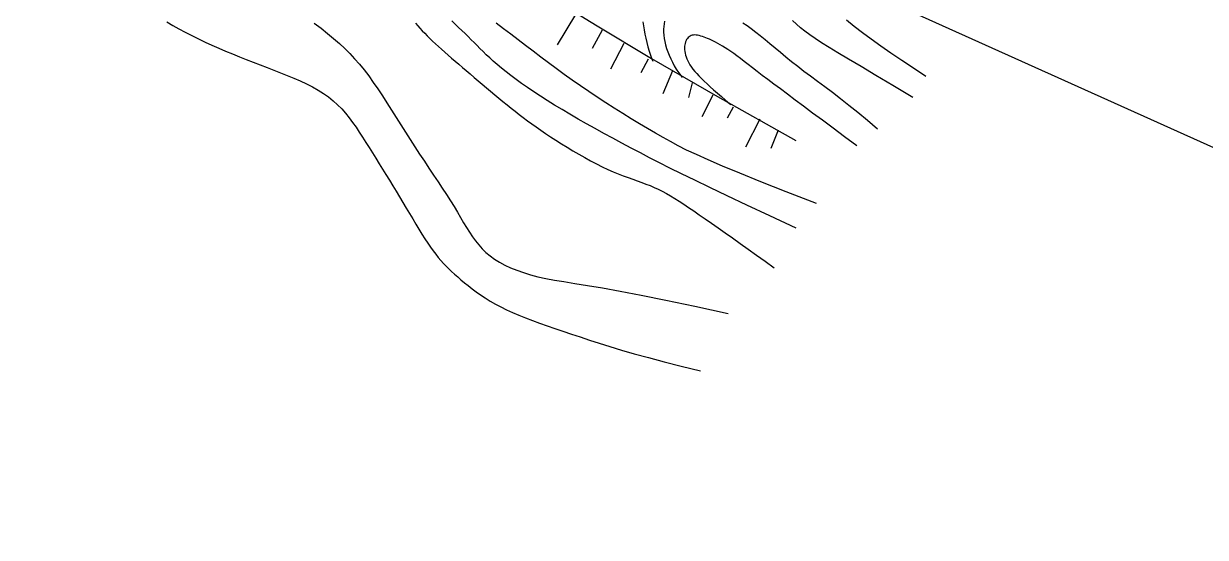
# Model space of a CAD drawing. Header units: millimetres. Extents: x 501029 to 503193, y 1805862 to 1807132.
# Drawn here: x 502283.7 to 502418.9, y 1806320.9 to 1806379.8 of the extents above; entities that cross this region are included whole.
import ezdxf

# ---------------------------------------------------------------- set-up
doc = ezdxf.new("R2010")
doc.units = ezdxf.units.MM
doc.header["$LTSCALE"] = 12
doc.header["$MEASUREMENT"] = 0
for name, color, linetype in [('3', 7, 'CONTINUOUS'), ('DM0', 7, 'CONTINUOUS'), ('DM1', 4, 'CONTINUOUS')]:
    doc.layers.add(name, color=color, linetype=linetype)

msp = doc.modelspace()

# ---------------------------------------------------------------- linework, layer by layer
at = {"layer": '3', "color": 1, "linetype": 'Continuous', "flags": 128}
msp.add_lwpolyline([(502734.47, 1805863.4), (502565.85, 1806180.86), (502440.38, 1806356.36), (502262.27, 1806436.52), (502063.94, 1806567.98), (501955.64, 1806637.83), (501772.78, 1806767.94), (501708.22, 1807014.78), (501705.57, 1807125.56)], dxfattribs=at)
at = {"layer": 'DM0', "flags": 128}
for points in [[(502377.84, 1806380.21), (502378.74, 1806379.5), (502379.69, 1806378.77), (502380.7, 1806378.03), (502381.79, 1806377.25), (502382.94, 1806376.45), (502384.18, 1806375.6), (502385.51, 1806374.71), (502386.93, 1806373.77)], [(502316.93, 1806379.85), (502317.72, 1806379.25), (502318.46, 1806378.66), (502319.15, 1806378.09), (502319.8, 1806377.52), (502320.41, 1806376.95), (502320.99, 1806376.37), (502321.55, 1806375.77), (502322.1, 1806375.14), (502322.63, 1806374.48), (502323.16, 1806373.79), (502323.68, 1806373.06), (502324.21, 1806372.3), (502324.73, 1806371.51), (502325.25, 1806370.7), (502325.78, 1806369.88), (502326.3, 1806369.04), (502326.83, 1806368.19), (502327.37, 1806367.35), (502327.9, 1806366.51), (502328.44, 1806365.67), (502328.99, 1806364.84), (502329.53, 1806364.03), (502330.06, 1806363.22), (502330.59, 1806362.44), (502331.1, 1806361.67), (502331.59, 1806360.93), (502332.07, 1806360.2), (502332.51, 1806359.5), (502332.93, 1806358.83), (502333.32, 1806358.19), (502333.68, 1806357.57), (502334.03, 1806356.98), (502334.36, 1806356.42), (502334.69, 1806355.89), (502335.03, 1806355.38), (502335.38, 1806354.9), (502335.75, 1806354.43), (502336.14, 1806354), (502336.58, 1806353.58), (502337.05, 1806353.18), (502337.57, 1806352.81), (502338.14, 1806352.46), (502338.75, 1806352.13), (502339.41, 1806351.82), (502340.11, 1806351.53), (502340.87, 1806351.26), (502341.68, 1806351.02), (502342.53, 1806350.79), (502343.45, 1806350.59), (502344.42, 1806350.41), (502345.5, 1806350.23), (502346.74, 1806350.03), (502348.19, 1806349.8), (502349.91, 1806349.51), (502351.94, 1806349.15), (502354.35, 1806348.69), (502357.18, 1806348.12), (502360.48, 1806347.43), (502364.31, 1806346.58)]]:
    msp.add_lwpolyline(points, dxfattribs=at)
at = {"layer": 'DM1', "flags": 128}
for points in [[(502344.19, 1806382.72), (502349.31, 1806379.52), (502355.55, 1806375.78), (502363.08, 1806371.44), (502372.07, 1806366.39)], [(502372.09, 1806356.37), (502369.08, 1806357.76), (502366.46, 1806358.99), (502364.18, 1806360.06), (502362.2, 1806361), (502360.48, 1806361.84), (502358.97, 1806362.58), (502357.64, 1806363.24), (502356.44, 1806363.85), (502355.32, 1806364.43), (502354.26, 1806364.98), (502353.2, 1806365.54), (502352.15, 1806366.1), (502351.11, 1806366.66), (502350.08, 1806367.21), (502349.08, 1806367.77), (502348.09, 1806368.32), (502347.13, 1806368.86), (502346.19, 1806369.4), (502345.29, 1806369.94), (502344.43, 1806370.46), (502343.6, 1806370.98), (502342.81, 1806371.49), (502342.06, 1806371.98), (502341.35, 1806372.47), (502340.67, 1806372.94), (502340.04, 1806373.4), (502339.44, 1806373.84), (502338.88, 1806374.28), (502338.36, 1806374.7), (502337.87, 1806375.1), (502337.42, 1806375.49), (502337.01, 1806375.86), (502336.62, 1806376.23), (502336.25, 1806376.58), (502335.9, 1806376.93), (502335.56, 1806377.27), (502335.22, 1806377.61), (502334.89, 1806377.95), (502334.55, 1806378.3), (502334.2, 1806378.64), (502333.84, 1806379), (502333.46, 1806379.36), (502333.07, 1806379.72), (502332.67, 1806380.1)], [(502346.82, 1806380.83), (502344.73, 1806377.36)], [(502357.03, 1806380.07), (502356.97, 1806379.78), (502356.93, 1806379.47), (502356.91, 1806379.15), (502356.91, 1806378.81), (502356.94, 1806378.46), (502356.98, 1806378.1), (502357.05, 1806377.73), (502357.14, 1806377.34), (502357.26, 1806376.95), (502357.39, 1806376.56), (502357.55, 1806376.16), (502357.73, 1806375.76), (502357.93, 1806375.36), (502358.14, 1806374.96), (502358.37, 1806374.58), (502358.62, 1806374.2), (502358.88, 1806373.83), (502359.04, 1806373.62)], [(502385.45, 1806371.33), (502383.17, 1806372.69), (502381.21, 1806373.86), (502379.52, 1806374.86), (502378.09, 1806375.72), (502376.88, 1806376.44), (502375.86, 1806377.06), (502375, 1806377.6), (502374.28, 1806378.07), (502373.65, 1806378.5), (502373.1, 1806378.91), (502372.6, 1806379.32), (502372.13, 1806379.72), (502371.69, 1806380.13)], [(502300.04, 1806380), (502300.72, 1806379.59), (502301.42, 1806379.19), (502302.15, 1806378.8), (502302.9, 1806378.41), (502303.66, 1806378.04), (502304.43, 1806377.68), (502305.21, 1806377.32), (502305.99, 1806376.98), (502306.78, 1806376.65), (502307.56, 1806376.32), (502308.36, 1806376), (502309.15, 1806375.69), (502309.94, 1806375.38), (502310.73, 1806375.07), (502311.52, 1806374.77), (502312.3, 1806374.47), (502313.08, 1806374.17), (502313.84, 1806373.86), (502314.59, 1806373.55), (502315.33, 1806373.23), (502316.03, 1806372.9), (502316.71, 1806372.55), (502317.37, 1806372.18), (502317.98, 1806371.8), (502318.56, 1806371.39), (502319.1, 1806370.96), (502319.6, 1806370.5), (502320.07, 1806370.02), (502320.51, 1806369.52), (502320.92, 1806369), (502321.32, 1806368.47), (502321.71, 1806367.91), (502322.08, 1806367.35), (502322.46, 1806366.77), (502322.83, 1806366.18), (502323.21, 1806365.58), (502323.59, 1806364.98), (502323.97, 1806364.36), (502324.36, 1806363.74), (502324.75, 1806363.12), (502325.14, 1806362.49), (502325.54, 1806361.85), (502325.93, 1806361.22), (502326.31, 1806360.58), (502326.7, 1806359.94), (502327.08, 1806359.3), (502327.46, 1806358.66), (502327.83, 1806358.04), (502328.2, 1806357.42), (502328.56, 1806356.82), (502328.91, 1806356.24), (502329.26, 1806355.68), (502329.59, 1806355.15), (502329.92, 1806354.65), (502330.24, 1806354.18), (502330.54, 1806353.75), (502330.84, 1806353.36), (502331.13, 1806352.99), (502331.43, 1806352.64), (502331.72, 1806352.32), (502332.02, 1806352), (502332.33, 1806351.7), (502332.65, 1806351.39), (502332.99, 1806351.09), (502333.35, 1806350.77), (502333.72, 1806350.45), (502334.12, 1806350.11), (502334.55, 1806349.77), (502335, 1806349.42), (502335.47, 1806349.06), (502335.97, 1806348.71), (502336.51, 1806348.36), (502337.07, 1806348.01), (502337.66, 1806347.66), (502338.28, 1806347.33), (502338.94, 1806347.01), (502339.63, 1806346.69), (502340.35, 1806346.38), (502341.11, 1806346.08), (502341.9, 1806345.78), (502342.72, 1806345.47), (502343.58, 1806345.17), (502344.47, 1806344.86), (502345.4, 1806344.55), (502346.36, 1806344.22), (502347.36, 1806343.89), (502348.42, 1806343.54), (502349.54, 1806343.18), (502350.76, 1806342.8), (502352.1, 1806342.4), (502353.56, 1806341.97), (502355.18, 1806341.53), (502356.97, 1806341.05), (502358.95, 1806340.55), (502361.15, 1806340.02)], [(502328.52, 1806379.84), (502328.77, 1806379.55), (502329.03, 1806379.26), (502329.29, 1806378.97), (502329.57, 1806378.68), (502329.86, 1806378.39), (502330.16, 1806378.09), (502330.48, 1806377.79), (502330.81, 1806377.48), (502331.15, 1806377.17), (502331.5, 1806376.85), (502331.87, 1806376.52), (502332.25, 1806376.18), (502332.65, 1806375.84), (502333.05, 1806375.49), (502333.47, 1806375.14), (502333.89, 1806374.77), (502334.33, 1806374.4), (502334.78, 1806374.02), (502335.23, 1806373.63), (502335.69, 1806373.24), (502336.16, 1806372.84), (502336.64, 1806372.45), (502337.11, 1806372.05), (502337.59, 1806371.65), (502338.06, 1806371.26), (502338.53, 1806370.87), (502339, 1806370.49), (502339.46, 1806370.12), (502339.92, 1806369.75), (502340.39, 1806369.39), (502340.86, 1806369.03), (502341.33, 1806368.67), (502341.82, 1806368.31), (502342.33, 1806367.95), (502342.86, 1806367.58), (502343.41, 1806367.21), (502343.98, 1806366.82), (502344.59, 1806366.43), (502345.22, 1806366.03), (502345.87, 1806365.62), (502346.54, 1806365.22), (502347.21, 1806364.82), (502347.89, 1806364.44), (502348.56, 1806364.07), (502349.23, 1806363.72), (502349.89, 1806363.39), (502350.52, 1806363.09), (502351.14, 1806362.82), (502351.73, 1806362.57), (502352.3, 1806362.35), (502352.85, 1806362.15), (502353.39, 1806361.96), (502353.9, 1806361.77), (502354.41, 1806361.59), (502354.9, 1806361.41), (502355.38, 1806361.23), (502355.85, 1806361.03), (502356.31, 1806360.81), (502356.77, 1806360.58), (502357.24, 1806360.33), (502357.71, 1806360.06), (502358.19, 1806359.77), (502358.7, 1806359.45), (502359.22, 1806359.1), (502359.78, 1806358.73), (502360.37, 1806358.33), (502361, 1806357.89), (502361.68, 1806357.43), (502362.4, 1806356.93), (502363.16, 1806356.4), (502363.96, 1806355.83), (502364.8, 1806355.24), (502365.69, 1806354.61), (502366.61, 1806353.96), (502367.56, 1806353.27), (502368.56, 1806352.56), (502369.58, 1806351.81)], [(502374.41, 1806359.18), (502370.96, 1806360.52), (502368.06, 1806361.67), (502365.65, 1806362.64), (502363.66, 1806363.47), (502362.02, 1806364.17), (502360.67, 1806364.78), (502359.54, 1806365.31), (502358.57, 1806365.8), (502357.7, 1806366.27), (502356.86, 1806366.74), (502355.99, 1806367.24), (502355.09, 1806367.77), (502354.16, 1806368.32), (502353.21, 1806368.89), (502352.25, 1806369.48), (502351.28, 1806370.09), (502350.31, 1806370.71), (502349.33, 1806371.35), (502348.36, 1806372), (502347.4, 1806372.65), (502346.46, 1806373.31), (502345.54, 1806373.97), (502344.63, 1806374.63), (502343.73, 1806375.29), (502342.85, 1806375.96), (502341.97, 1806376.62), (502341.11, 1806377.28), (502340.26, 1806377.93), (502339.42, 1806378.57), (502338.59, 1806379.21), (502337.76, 1806379.84)], [(502349.87, 1806379.03), (502348.76, 1806376.95)], [(502354.56, 1806379.98), (502354.62, 1806379.53), (502354.69, 1806379.07), (502354.78, 1806378.6), (502354.88, 1806378.11), (502354.99, 1806377.63), (502355.11, 1806377.14), (502355.25, 1806376.65), (502355.41, 1806376.17), (502355.58, 1806375.7), (502355.67, 1806375.48)], [(502381.42, 1806367.68), (502380.27, 1806368.68), (502379.17, 1806369.59), (502378.14, 1806370.42), (502377.17, 1806371.19), (502376.24, 1806371.9), (502375.37, 1806372.55), (502374.54, 1806373.17), (502373.74, 1806373.76), (502372.99, 1806374.32), (502372.27, 1806374.87), (502371.58, 1806375.41), (502370.92, 1806375.94), (502370.29, 1806376.47), (502369.68, 1806376.98), (502369.1, 1806377.47), (502368.53, 1806377.93), (502367.99, 1806378.38), (502367.47, 1806378.79), (502366.96, 1806379.18), (502366.47, 1806379.53), (502366, 1806379.84)], [(502352.37, 1806377.5), (502350.84, 1806374.59)], [(502379.05, 1806365.78), (502377.63, 1806366.83), (502376.32, 1806367.81), (502375.1, 1806368.71), (502373.98, 1806369.55), (502372.94, 1806370.32), (502371.98, 1806371.03), (502371.1, 1806371.69), (502370.29, 1806372.3), (502369.55, 1806372.86), (502368.86, 1806373.38), (502368.22, 1806373.86), (502367.64, 1806374.31), (502367.1, 1806374.73), (502366.6, 1806375.11), (502366.14, 1806375.46), (502365.72, 1806375.78), (502365.32, 1806376.08), (502364.96, 1806376.35), (502364.61, 1806376.59), (502364.29, 1806376.82), (502363.98, 1806377.02), (502363.68, 1806377.2), (502363.4, 1806377.37), (502363.14, 1806377.52), (502362.88, 1806377.66), (502362.64, 1806377.78), (502362.41, 1806377.89), (502362.18, 1806377.99), (502361.96, 1806378.08), (502361.76, 1806378.16), (502361.55, 1806378.24), (502361.36, 1806378.3), (502361.17, 1806378.36), (502360.99, 1806378.41), (502360.81, 1806378.45), (502360.65, 1806378.47), (502360.49, 1806378.49), (502360.34, 1806378.48), (502360.2, 1806378.46), (502360.07, 1806378.42), (502359.95, 1806378.37), (502359.84, 1806378.29), (502359.73, 1806378.2), (502359.64, 1806378.09), (502359.56, 1806377.97), (502359.49, 1806377.84), (502359.43, 1806377.69), (502359.39, 1806377.53), (502359.35, 1806377.36), (502359.33, 1806377.19), (502359.32, 1806377), (502359.33, 1806376.81), (502359.34, 1806376.61), (502359.38, 1806376.4), (502359.43, 1806376.19), (502359.49, 1806375.97), (502359.58, 1806375.75), (502359.68, 1806375.52), (502359.8, 1806375.29), (502359.94, 1806375.05), (502360.1, 1806374.81), (502360.28, 1806374.57), (502360.49, 1806374.32), (502360.71, 1806374.06), (502360.97, 1806373.79), (502361.25, 1806373.51), (502361.56, 1806373.21), (502361.89, 1806372.89), (502362.26, 1806372.56), (502362.65, 1806372.21), (502363.08, 1806371.83), (502363.53, 1806371.44), (502364.01, 1806371.03), (502364.52, 1806370.6), (502364.61, 1806370.53)], [(502355.15, 1806375.7), (502354.32, 1806374.17)], [(502357.95, 1806374.38), (502356.84, 1806371.74)], [(502360.18, 1806372.99), (502359.76, 1806371.33)], [(502362.54, 1806371.61), (502361.29, 1806369.11)], [(502364.9, 1806370.22), (502364.2, 1806368.97)], [(502367.95, 1806368.83), (502366.29, 1806365.64)], [(502370.04, 1806367.58), (502369.2, 1806365.5)]]:
    msp.add_lwpolyline(points, dxfattribs=at)

doc.saveas('drawing.dxf')
